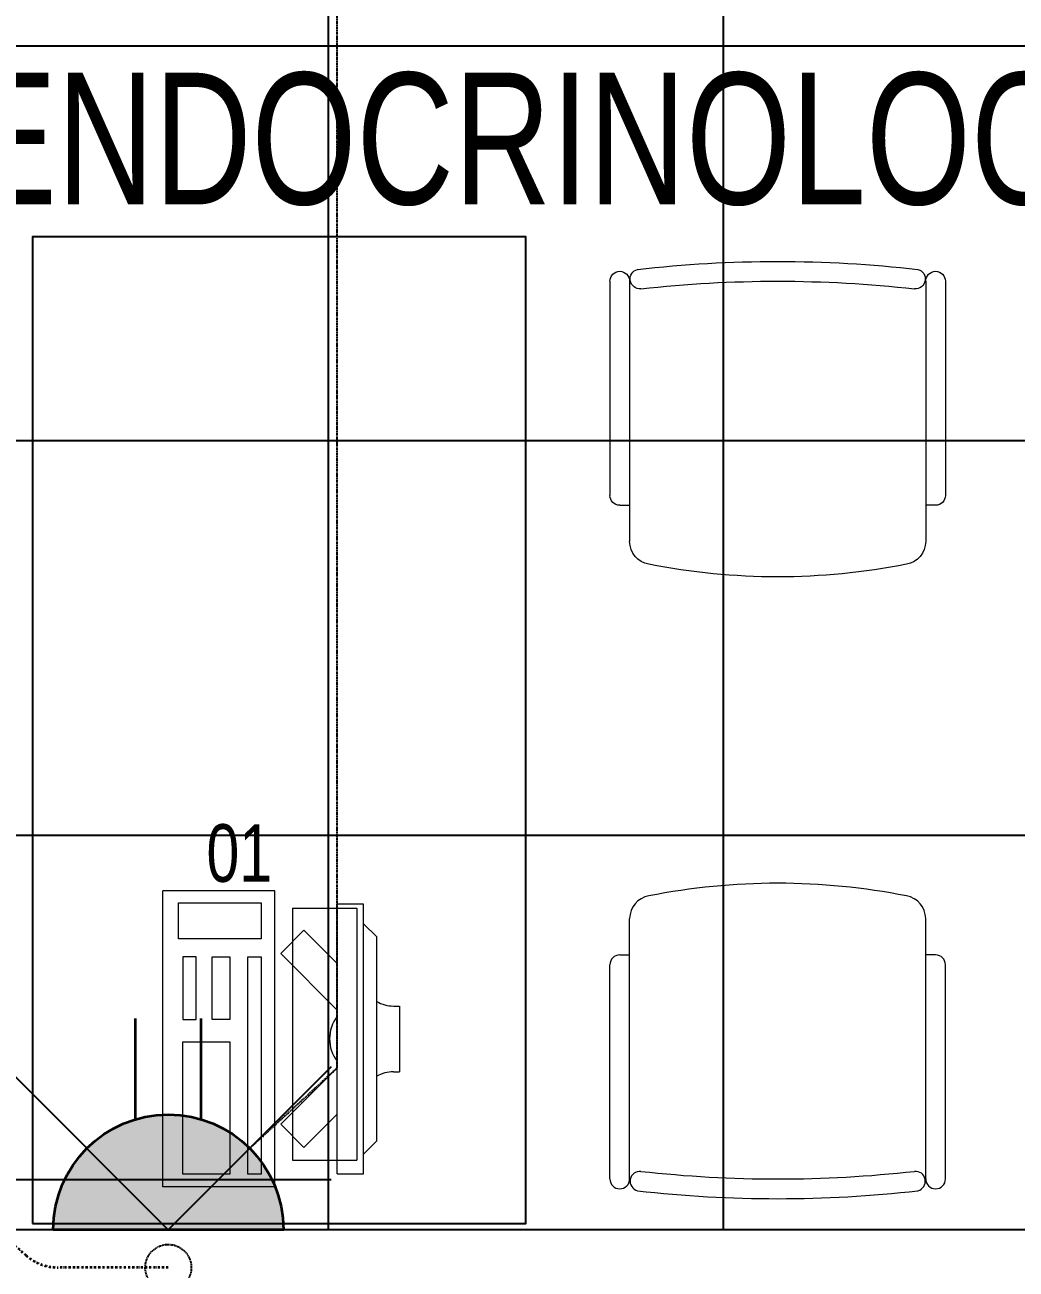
# Model space of a CAD drawing. Extents: x -178977 to 231842, y -29287 to 19916.
# Drawn here: x 40214 to 41721, y 5475 to 7367 of the extents above; entities that cross this region are included whole.
import ezdxf
from ezdxf import colors
from ezdxf.entities.mleader import LeaderData, LeaderLine
from ezdxf.enums import TextEntityAlignment as Align
from ezdxf.math import Vec2, Vec3

# ---------------------------------------------------------------- set-up
doc = ezdxf.new("R2010")
doc.units = 0
doc.header["$LTSCALE"] = 0.25
doc.linetypes.add('DASHDOT', pattern=[25.4, 12.7, -6.35, 0, -6.35])
doc.linetypes.add('HIDDEN', pattern=[9.525, 6.35, -3.175])
for name, color, linetype, lineweight in [('01-First Floor-FUR$0$72_EGR_BASE_TEXT', 252, 'Continuous', 5), ('01-First Floor-FUR$0$72_EGR_EQP_TAG', 142, 'Continuous', 5), ('01-First Floor-FUR$0$LOADING', 253, 'Continuous', 5), ('01-First Floor-FUR$0$Walls', 251, 'Continuous', 5), ('E-LITE-CIRC', 6, 'Continuous', 25), ('E-LITE-CLNG-CNDT', 6, 'DASHDOT', 35), ('E-LITE-EXIT-NUMB', 6, 'Continuous', 25), ('E-POWR-CLNG-CNDT', 6, 'DASHDOT', 35), ('E-POWR-FLOR-CNDT', 6, 'HIDDEN', 25), ('E-POWR-WALL @ 100', 4, 'Continuous', 35)]:
    doc.layers.add(name, color=color, linetype=linetype, lineweight=lineweight)
doc.layers.add('01-First Floor-FUR$0$FALSE CEILING', color=251, linetype='Continuous')
doc.layers.add('01-First Floor-FUR$0$TME-NON MEDICAL FURNITURE', color=242, linetype='Continuous')
doc.styles.add('01-First Floor-FUR$0$X3G_ENTITY_257CFD', font='swisscl.ttf', dxfattribs={"height": 200})
doc.styles.add('01-First Floor-FUR$0$X3G_ENTITY_9EC9', font='swisscl.ttf', dxfattribs={"height": 0.2})
doc.styles.add('DC_SIMPLEX', font='SIMPLEX.shx', dxfattribs={"width": 0.7})

# ---------------------------------------------------------------- blocks, each defined once
blk = doc.blocks.new('01-First Floor-FUR$0$GF21016-P')
at = {"layer": '01-First Floor-FUR$0$LOADING', "extrusion": (-1.24384e-09, -1.20261e-09, -1)}
for p, q in [((0.0128, 0.0179), (0.0128, 0.4136)), ((0.4628, 0.0179), (0.4628, 0.4136)), ((-0.0172, 0.0179), (-0.0172, 0.3435)), ((-0.0022, 0.3585), (0.0128, 0.3585)), ((0.4778, 0.3585), (0.4628, 0.3585)), ((0.4928, 0.0179), (0.4928, 0.3435)), ((0.4778, 0.0029), (0.4778, 0.0029))]:
    blk.add_line(p, q, dxfattribs=at)
for centre, radius, start, end in [((-0.2378, -0.5362), 1.0036, 78.7568, 101.2432), ((-0.0478, 0.4136), 0.035, 0, 80.6557), ((-0.4278, 0.4136), 0.035, 99.3443, 180), ((0.0022, 0.3435), 0.015, 0, 90), ((-0.4778, 0.3435), 0.015, 90, 180), ((-0.0284, 0.0145), 0.015, 284.3864, 95.5209), ((-0.2378, 1.8928), 1.8749, 263.6341, 276.3659), ((-0.4471, 0.0145), 0.015, 84.4791, 255.6136), ((0.0022, 0.0179), 0.015, 270, 0), ((0.0022, 0.0179), 0.015, 180, 270), ((-0.2378, 1.8734), 1.8855, 263.5119, 276.4881), ((-0.4778, 0.0179), 0.015, 270, 0), ((-0.4778, 0.0179), 0.015, 180, 270)]:
    blk.add_arc(centre, radius, start, end, dxfattribs=at)
blk = doc.blocks.new('01-First Floor-FUR$0$ITCWLS1-P')
at = {"layer": '01-First Floor-FUR$0$LOADING'}
for p, q in [((-0.17, 0.45), (-0.17, 0)), ((-0.17, 0.45), (0, 0.45)), ((0, 0.45), (0, 0)), ((-0.2651, 0.43, 0), (-0.3051, 0.43, 0)), ((-0.3051, 0.43, 0), (-0.3051, 0.02, 0)), ((-0.2651, 0.43, 0), (-0.2651, 0.02, 0)), ((-0.1496, 0.4305), (-0.1291, 0.4305)), ((-0.1291, 0.4305), (-0.1291, 0.4089)), ((-0.3251, 0.38, 0), (-0.3051, 0.4, 0)), ((-0.197, 0.4094), (-0.295, 0.4094)), ((-0.295, 0.0264), (-0.295, 0.4094)), ((-0.197, 0.0264), (-0.197, 0.4094)), ((-0.3251, 0.38, 0), (-0.3251, 0.07, 0)), ((-0.3503, 0.275), (-0.3596, 0.275)), ((-0.3596, 0.175), (-0.3596, 0.275)), ((-0.3503, 0.175), (-0.3596, 0.175)), ((-0.3251, 0.07, 0), (-0.3051, 0.05, 0)), ((-0.3051, 0.02, 0), (-0.2651, 0.02, 0)), ((-0.197, 0.0264), (-0.295, 0.0264)), ((-0.17, 0), (0, 0))]:
    blk.add_line(p, q, dxfattribs=at)
at = {"layer": '01-First Floor-FUR$0$LOADING', "extrusion": (2.48281e-10, 3.18408e-10, -1)}
for p, q in [((-0.2651, 0.3395), (-0.2144, 0.3902)), ((-0.1791, 0.3548), (-0.2144, 0.3902)), ((-0.2651, 0.2688), (-0.1791, 0.3548))]:
    blk.add_line(p, q, dxfattribs=at)
at = {"layer": '01-First Floor-FUR$0$LOADING', "extrusion": (2.48281e-10, -3.18408e-10, -1)}
for p, q in [((-0.2651, 0.1812), (-0.1791, 0.0952)), ((-0.2651, 0.1105), (-0.2144, 0.0598)), ((-0.1791, 0.0952), (-0.2144, 0.0598))]:
    blk.add_line(p, q, dxfattribs=at)
at = {"layer": '01-First Floor-FUR$0$LOADING'}
for points in [[(-0.1291, 0.4089), (-0.1291, 0.1), (-0.1496, 0.1), (-0.1496, 0.4305)], [(-0.1496, 0.1), (-0.1496, 0.1), (-0.1496, 0.1), (-0.1496, 0.1), (-0.1496, 0.1), (-0.1496, 0.1), (-0.1496, 0.1), (-0.1496, 0.1), (-0.1496, 0.1)], [(-0.1496, 0.1), (-0.1496, 0.1), (-0.1496, 0.1), (-0.1496, 0.1), (-0.1496, 0.1), (-0.1496, 0.1), (-0.1496, 0.1), (-0.1496, 0.1), (-0.1496, 0.1), (-0.1496, 0.1), (-0.1496, 0.1), (-0.1496, 0.1), (-0.1496, 0.1), (-0.1496, 0.1), (-0.1496, 0.1), (-0.1496, 0.1), (-0.1496, 0.1), (-0.1496, 0.1)], [(-0.1496, 0.1), (-0.1496, 0.1), (-0.1496, 0.1), (-0.1496, 0.1), (-0.1496, 0.1), (-0.1496, 0.1), (-0.1496, 0.1), (-0.1496, 0.1), (-0.1496, 0.1), (-0.1496, 0.1)], [(-0.1496, 0.1), (-0.1496, 0.1), (-0.1496, 0.1), (-0.1496, 0.1), (-0.1496, 0.1), (-0.1496, 0.1), (-0.1496, 0.1)], [(-0.1496, 0.1), (-0.1496, 0.1), (-0.1496, 0.1), (-0.1496, 0.1), (-0.1496, 0.1), (-0.1496, 0.1), (-0.1496, 0.1), (-0.1496, 0.1), (-0.1496, 0.1), (-0.1496, 0.1)], [(-0.1496, 0.1), (-0.1496, 0.1), (-0.1496, 0.1), (-0.1496, 0.1), (-0.1496, 0.1), (-0.1496, 0.1), (-0.1496, 0.1), (-0.1496, 0.1), (-0.1496, 0.1), (-0.1496, 0.1), (-0.1496, 0.1), (-0.1496, 0.1), (-0.1496, 0.1), (-0.1496, 0.1), (-0.1496, 0.1)], [(-0.1496, 0.1), (-0.1496, 0.1), (-0.1496, 0.1), (-0.1496, 0.1), (-0.1496, 0.1), (-0.1496, 0.1), (-0.1496, 0.1), (-0.1496, 0.1), (-0.1496, 0.1), (-0.1496, 0.1)], [(-0.1496, 0.1), (-0.1496, 0.1), (-0.1496, 0.1), (-0.1496, 0.1), (-0.1496, 0.1), (-0.1496, 0.1), (-0.1496, 0.1), (-0.1496, 0.1), (-0.1496, 0.1), (-0.1496, 0.1)], [(-0.1496, 0.1), (-0.1496, 0.1), (-0.1496, 0.1), (-0.1496, 0.1), (-0.1496, 0.1), (-0.1496, 0.1), (-0.1496, 0.1), (-0.1496, 0.1), (-0.1496, 0.1), (-0.1496, 0.1), (-0.1496, 0.1), (-0.1496, 0.1), (-0.1496, 0.1), (-0.1496, 0.1), (-0.1496, 0.1), (-0.1496, 0.1), (-0.1496, 0.1), (-0.1496, 0.1), (-0.1496, 0.1), (-0.1496, 0.1), (-0.1496, 0.1), (-0.1496, 0.1), (-0.1496, 0.1), (-0.1496, 0.1), (-0.1496, 0.1), (-0.1496, 0.1), (-0.1496, 0.1), (-0.1496, 0.1), (-0.1496, 0.1), (-0.1496, 0.1), (-0.1496, 0.1), (-0.1496, 0.1), (-0.1496, 0.1), (-0.1496, 0.1), (-0.1496, 0.1), (-0.1496, 0.1), (-0.1496, 0.1), (-0.1496, 0.1), (-0.1496, 0.1), (-0.1496, 0.1), (-0.1496, 0.1), (-0.1496, 0.1), (-0.1496, 0.1), (-0.1496, 0.1), (-0.1496, 0.1), (-0.1496, 0.1), (-0.1496, 0.1), (-0.1496, 0.1), (-0.1496, 0.1), (-0.1496, 0.1), (-0.1496, 0.1), (-0.1496, 0.1), (-0.1496, 0.1), (-0.1496, 0.1)], [(-0.1496, 0.1), (-0.1496, 0.1), (-0.1496, 0.1), (-0.1496, 0.1), (-0.1496, 0.1), (-0.1496, 0.1), (-0.1496, 0.1), (-0.1496, 0.1), (-0.1496, 0.1), (-0.1496, 0.1), (-0.1496, 0.1), (-0.1496, 0.1), (-0.1496, 0.1), (-0.1496, 0.1), (-0.1496, 0.1), (-0.1496, 0.1), (-0.1496, 0.1), (-0.1496, 0.1), (-0.1496, 0.1), (-0.1496, 0.1), (-0.1496, 0.1), (-0.1496, 0.1), (-0.1496, 0.1), (-0.1496, 0.1), (-0.1496, 0.1), (-0.1496, 0.1), (-0.1496, 0.1), (-0.1496, 0.1), (-0.1496, 0.1), (-0.1496, 0.1), (-0.1496, 0.1), (-0.1496, 0.1), (-0.1496, 0.1), (-0.1496, 0.1), (-0.1496, 0.1), (-0.1496, 0.1), (-0.1496, 0.1), (-0.1496, 0.1), (-0.1496, 0.1), (-0.1496, 0.1), (-0.1496, 0.1), (-0.1496, 0.1), (-0.1496, 0.1), (-0.1496, 0.1), (-0.1496, 0.1), (-0.1496, 0.1), (-0.1496, 0.1), (-0.1496, 0.1), (-0.1496, 0.1), (-0.1496, 0.1), (-0.1496, 0.1), (-0.1496, 0.1), (-0.1496, 0.1), (-0.1496, 0.1), (-0.1496, 0.1), (-0.1496, 0.1), (-0.1496, 0.1), (-0.1496, 0.1), (-0.1496, 0.1), (-0.1496, 0.1), (-0.1496, 0.1), (-0.1496, 0.1), (-0.1496, 0.1), (-0.1496, 0.1), (-0.1496, 0.1), (-0.1496, 0.1), (-0.1496, 0.1), (-0.1496, 0.1), (-0.1496, 0.1), (-0.1496, 0.1), (-0.1496, 0.1), (-0.1496, 0.1), (-0.1496, 0.1), (-0.1496, 0.1), (-0.1496, 0.1), (-0.1496, 0.1), (-0.1496, 0.1), (-0.1496, 0.1), (-0.1496, 0.1), (-0.1496, 0.1), (-0.1496, 0.1), (-0.1496, 0.1), (-0.1496, 0.1), (-0.1496, 0.1), (-0.1496, 0.1), (-0.1496, 0.1), (-0.1496, 0.1), (-0.1496, 0.1), (-0.1496, 0.1)], [(-0.1496, 0.1), (-0.1496, 0.1), (-0.1496, 0.1), (-0.1496, 0.1), (-0.1496, 0.1), (-0.1496, 0.1), (-0.1496, 0.1), (-0.1496, 0.1), (-0.1496, 0.1), (-0.1496, 0.1), (-0.1496, 0.1), (-0.1496, 0.1)], [(-0.1496, 0.1), (-0.1496, 0.1), (-0.1496, 0.1), (-0.1496, 0.1), (-0.1496, 0.1), (-0.1496, 0.1), (-0.1496, 0.1)], [(-0.1496, 0.1), (-0.1496, 0.1), (-0.1496, 0.1), (-0.1496, 0.1), (-0.1496, 0.1), (-0.1496, 0.1), (-0.1496, 0.1), (-0.1496, 0.1), (-0.1496, 0.1), (-0.1496, 0.1), (-0.1496, 0.1), (-0.1496, 0.1), (-0.1496, 0.1), (-0.1496, 0.1), (-0.1496, 0.1), (-0.1496, 0.1), (-0.1496, 0.1)], [(-0.1496, 0.1), (-0.1496, 0.1), (-0.1496, 0.1), (-0.1496, 0.1), (-0.1496, 0.1), (-0.1496, 0.1), (-0.1496, 0.1), (-0.1496, 0.1), (-0.1496, 0.1), (-0.1496, 0.1), (-0.1496, 0.1), (-0.1496, 0.1), (-0.1496, 0.1), (-0.1496, 0.1), (-0.1496, 0.1), (-0.1496, 0.1), (-0.1496, 0.1), (-0.1496, 0.1), (-0.1496, 0.1), (-0.1496, 0.1), (-0.1496, 0.1), (-0.1496, 0.1), (-0.1496, 0.1), (-0.1496, 0.1), (-0.1496, 0.1), (-0.1496, 0.1), (-0.1496, 0.1), (-0.1496, 0.1), (-0.1496, 0.1), (-0.1496, 0.1), (-0.1496, 0.1), (-0.1496, 0.1), (-0.1496, 0.1), (-0.1496, 0.1), (-0.1496, 0.1), (-0.1496, 0.1), (-0.1496, 0.1), (-0.1496, 0.1), (-0.1496, 0.1), (-0.1496, 0.1), (-0.1496, 0.1), (-0.1496, 0.1), (-0.1496, 0.1), (-0.1496, 0.1), (-0.1496, 0.1), (-0.1496, 0.1), (-0.1496, 0.1), (-0.1496, 0.1), (-0.1496, 0.1), (-0.1496, 0.1), (-0.1496, 0.1), (-0.1496, 0.1), (-0.1496, 0.1), (-0.1496, 0.1), (-0.1496, 0.1), (-0.1496, 0.1), (-0.1496, 0.1), (-0.1496, 0.1), (-0.1496, 0.1), (-0.1496, 0.1), (-0.1496, 0.1), (-0.1496, 0.1), (-0.1496, 0.1), (-0.1496, 0.1), (-0.1496, 0.1), (-0.1496, 0.1), (-0.1496, 0.1), (-0.1496, 0.1), (-0.1496, 0.1), (-0.1496, 0.1), (-0.1496, 0.1), (-0.1496, 0.1), (-0.1496, 0.1), (-0.1496, 0.1), (-0.1496, 0.1), (-0.1496, 0.1), (-0.1496, 0.1), (-0.1496, 0.1), (-0.1496, 0.1), (-0.1496, 0.1), (-0.1496, 0.1), (-0.1496, 0.1), (-0.1496, 0.1), (-0.1496, 0.1), (-0.1496, 0.1), (-0.1496, 0.1), (-0.1496, 0.1), (-0.1496, 0.1), (-0.1496, 0.1), (-0.1496, 0.1), (-0.1496, 0.1), (-0.1496, 0.1), (-0.1496, 0.1), (-0.1496, 0.1), (-0.1496, 0.1), (-0.1496, 0.1), (-0.1496, 0.1), (-0.1496, 0.1), (-0.1496, 0.1), (-0.1496, 0.1), (-0.1496, 0.1), (-0.1496, 0.1), (-0.1496, 0.1), (-0.1496, 0.1), (-0.1496, 0.1), (-0.1496, 0.1), (-0.1496, 0.1), (-0.1496, 0.1), (-0.1496, 0.1), (-0.1496, 0.1), (-0.1496, 0.1)], [(-0.1496, 0.1), (-0.1496, 0.1), (-0.1496, 0.1), (-0.1496, 0.1), (-0.1496, 0.1), (-0.1496, 0.1), (-0.1496, 0.1), (-0.1496, 0.1)]]:
    blk.add_lwpolyline(points, dxfattribs=at)
for points in [[(-0.1019, 0.4305), (-0.0304, 0.4305), (-0.0304, 0.2294), (-0.1019, 0.2294)], [(-0.1019, 0.1954), (-0.0747, 0.1954), (-0.0747, 0.1), (-0.1019, 0.1)], [(-0.0304, 0.1954), (-0.0508, 0.1954), (-0.0508, 0.1), (-0.0304, 0.1)], [(-0.1496, 0.1), (-0.1496, 0.1), (-0.1496, 0.1), (-0.1496, 0.1), (-0.1496, 0.1), (-0.1496, 0.1), (-0.1496, 0.1), (-0.1496, 0.1), (-0.1496, 0.1), (-0.1496, 0.1), (-0.1496, 0.1), (-0.1496, 0.1), (-0.1496, 0.1), (-0.1496, 0.1), (-0.1496, 0.1), (-0.1496, 0.1), (-0.1496, 0.1), (-0.1496, 0.1), (-0.1496, 0.1), (-0.1496, 0.1), (-0.1496, 0.1), (-0.1496, 0.1), (-0.1496, 0.1), (-0.1496, 0.1), (-0.1496, 0.1), (-0.1496, 0.1), (-0.1496, 0.1), (-0.1496, 0.1), (-0.1496, 0.1), (-0.1496, 0.1), (-0.1496, 0.1), (-0.1496, 0.1), (-0.1496, 0.1), (-0.1496, 0.1), (-0.1496, 0.1), (-0.1496, 0.1), (-0.1496, 0.1), (-0.1496, 0.1), (-0.1496, 0.1), (-0.1496, 0.1), (-0.1496, 0.1), (-0.1496, 0.1), (-0.1496, 0.1), (-0.1496, 0.1), (-0.1496, 0.1), (-0.1496, 0.1), (-0.1496, 0.1), (-0.1496, 0.1), (-0.1496, 0.1), (-0.1496, 0.1), (-0.1496, 0.1), (-0.1496, 0.1), (-0.1496, 0.1), (-0.1496, 0.1), (-0.1496, 0.1), (-0.1496, 0.1), (-0.1496, 0.1), (-0.1496, 0.1), (-0.1496, 0.1), (-0.1496, 0.1), (-0.1496, 0.1), (-0.1496, 0.1), (-0.1496, 0.1), (-0.1496, 0.1), (-0.1496, 0.1), (-0.1496, 0.1), (-0.1496, 0.1), (-0.1496, 0.1), (-0.1496, 0.1), (-0.1496, 0.1), (-0.1496, 0.1), (-0.1496, 0.1), (-0.1496, 0.1), (-0.1496, 0.1), (-0.1496, 0.1), (-0.1496, 0.1), (-0.1496, 0.1), (-0.1496, 0.1), (-0.1496, 0.1), (-0.1496, 0.1), (-0.1496, 0.1), (-0.1496, 0.1), (-0.1496, 0.1), (-0.1496, 0.1), (-0.1496, 0.1), (-0.1496, 0.1), (-0.1496, 0.1), (-0.1496, 0.1), (-0.1496, 0.1), (-0.1496, 0.1), (-0.1496, 0.1), (-0.1496, 0.1), (-0.1496, 0.1), (-0.1496, 0.1), (-0.1496, 0.1), (-0.1496, 0.1), (-0.1496, 0.1), (-0.1496, 0.1), (-0.1496, 0.1), (-0.1496, 0.1), (-0.1496, 0.1), (-0.1496, 0.1), (-0.1496, 0.1), (-0.1496, 0.1), (-0.1496, 0.1), (-0.1496, 0.1), (-0.1496, 0.1), (-0.1496, 0.1), (-0.1496, 0.1), (-0.1496, 0.1), (-0.1496, 0.1), (-0.1496, 0.1), (-0.1496, 0.1), (-0.1496, 0.1), (-0.1496, 0.1), (-0.1496, 0.1), (-0.1496, 0.1), (-0.1496, 0.1), (-0.1496, 0.1), (-0.1496, 0.1), (-0.1496, 0.1), (-0.1496, 0.1), (-0.1496, 0.1), (-0.1496, 0.1), (-0.1496, 0.1), (-0.1496, 0.1), (-0.1496, 0.1), (-0.1496, 0.1), (-0.1496, 0.1), (-0.1496, 0.1), (-0.1496, 0.1), (-0.1496, 0.1), (-0.1496, 0.1), (-0.1496, 0.1), (-0.1496, 0.1), (-0.1496, 0.1), (-0.1496, 0.1), (-0.1496, 0.1), (-0.1496, 0.1), (-0.1496, 0.1), (-0.1496, 0.1), (-0.1496, 0.1), (-0.1496, 0.1), (-0.1496, 0.1), (-0.1496, 0.1), (-0.1496, 0.1), (-0.1496, 0.1), (-0.1496, 0.1), (-0.1496, 0.1), (-0.1496, 0.1), (-0.1496, 0.1), (-0.1496, 0.1), (-0.1496, 0.1), (-0.1496, 0.1), (-0.1496, 0.1), (-0.1496, 0.1), (-0.1496, 0.1), (-0.1496, 0.1), (-0.1496, 0.1), (-0.1496, 0.1), (-0.1496, 0.1), (-0.1496, 0.1), (-0.1496, 0.1), (-0.1496, 0.1), (-0.1496, 0.1), (-0.1496, 0.1), (-0.1496, 0.1), (-0.1496, 0.1), (-0.1496, 0.1), (-0.1496, 0.1), (-0.1496, 0.1), (-0.1496, 0.1), (-0.1496, 0.1), (-0.1496, 0.1), (-0.1496, 0.1), (-0.1496, 0.1), (-0.1496, 0.1), (-0.1496, 0.1), (-0.1496, 0.1), (-0.1496, 0.1), (-0.1496, 0.1), (-0.1496, 0.1), (-0.1496, 0.1), (-0.1496, 0.1), (-0.1496, 0.1), (-0.1496, 0.1), (-0.1496, 0.1), (-0.1496, 0.1), (-0.1496, 0.1), (-0.1496, 0.1), (-0.1496, 0.1), (-0.1496, 0.1), (-0.1496, 0.1), (-0.1496, 0.1), (-0.1496, 0.1), (-0.1496, 0.1), (-0.1496, 0.1), (-0.1496, 0.1), (-0.1496, 0.1), (-0.1496, 0.1), (-0.1496, 0.1), (-0.1496, 0.1), (-0.1496, 0.1), (-0.1496, 0.1), (-0.1496, 0.1), (-0.1496, 0.1), (-0.1496, 0.1), (-0.1496, 0.1), (-0.1496, 0.1), (-0.1496, 0.1), (-0.1496, 0.1), (-0.1496, 0.1), (-0.1496, 0.1), (-0.1496, 0.1), (-0.1496, 0.1), (-0.1496, 0.1), (-0.1496, 0.1), (-0.1496, 0.1), (-0.1496, 0.1), (-0.1496, 0.1), (-0.1496, 0.1), (-0.1496, 0.1), (-0.1496, 0.1), (-0.1496, 0.1), (-0.1496, 0.1), (-0.1496, 0.1), (-0.1496, 0.1), (-0.1496, 0.1), (-0.1496, 0.1), (-0.1496, 0.1), (-0.1496, 0.1), (-0.1496, 0.1), (-0.1496, 0.1), (-0.1496, 0.1), (-0.1496, 0.1), (-0.1496, 0.1), (-0.1496, 0.1), (-0.1496, 0.1), (-0.1496, 0.1), (-0.1496, 0.1), (-0.1496, 0.1), (-0.1496, 0.1), (-0.1496, 0.1), (-0.1496, 0.1), (-0.1496, 0.1), (-0.1496, 0.1), (-0.1496, 0.1), (-0.1496, 0.1), (-0.1496, 0.1), (-0.1496, 0.1), (-0.1496, 0.1), (-0.1496, 0.1), (-0.1496, 0.1), (-0.1496, 0.1), (-0.1496, 0.1), (-0.1496, 0.1), (-0.1496, 0.1), (-0.1496, 0.1), (-0.1496, 0.1), (-0.1496, 0.1), (-0.1496, 0.1), (-0.1496, 0.1), (-0.1496, 0.1), (-0.1496, 0.1), (-0.1496, 0.1), (-0.1496, 0.1), (-0.1496, 0.1), (-0.1496, 0.1), (-0.1496, 0.1), (-0.1496, 0.1), (-0.1496, 0.1), (-0.1496, 0.1), (-0.1496, 0.1), (-0.1496, 0.1), (-0.1496, 0.1), (-0.1496, 0.1), (-0.1496, 0.1)], [(-0.1496, 0.1), (-0.1496, 0.1), (-0.1496, 0.1), (-0.1496, 0.1), (-0.1496, 0.1), (-0.1496, 0.1), (-0.1496, 0.1), (-0.1496, 0.1), (-0.1496, 0.1), (-0.1496, 0.1), (-0.1496, 0.1), (-0.1496, 0.1), (-0.1496, 0.1), (-0.1496, 0.1), (-0.1496, 0.1), (-0.1496, 0.1), (-0.1496, 0.1), (-0.1496, 0.1), (-0.1496, 0.1), (-0.1496, 0.1), (-0.1496, 0.1), (-0.1496, 0.1), (-0.1496, 0.1), (-0.1496, 0.1), (-0.1496, 0.1), (-0.1496, 0.1), (-0.1496, 0.1), (-0.1496, 0.1), (-0.1496, 0.1), (-0.1496, 0.1), (-0.1496, 0.1), (-0.1496, 0.1), (-0.1496, 0.1), (-0.1496, 0.1), (-0.1496, 0.1), (-0.1496, 0.1), (-0.1496, 0.1), (-0.1496, 0.1), (-0.1496, 0.1), (-0.1496, 0.1), (-0.1496, 0.1), (-0.1496, 0.1), (-0.1496, 0.1), (-0.1496, 0.1), (-0.1496, 0.1), (-0.1496, 0.1), (-0.1496, 0.1), (-0.1496, 0.1), (-0.1496, 0.1), (-0.1496, 0.1), (-0.1496, 0.1), (-0.1496, 0.1), (-0.1496, 0.1), (-0.1496, 0.1), (-0.1496, 0.1), (-0.1496, 0.1), (-0.1496, 0.1), (-0.1496, 0.1), (-0.1496, 0.1), (-0.1496, 0.1), (-0.1496, 0.1), (-0.1496, 0.1), (-0.1496, 0.1), (-0.1496, 0.1), (-0.1496, 0.1), (-0.1496, 0.1), (-0.1496, 0.1), (-0.1496, 0.1), (-0.1496, 0.1), (-0.1496, 0.1), (-0.1496, 0.1), (-0.1496, 0.1), (-0.1496, 0.1), (-0.1496, 0.1), (-0.1496, 0.1), (-0.1496, 0.1), (-0.1496, 0.1), (-0.1496, 0.1), (-0.1496, 0.1), (-0.1496, 0.1), (-0.1496, 0.1), (-0.1496, 0.1), (-0.1496, 0.1), (-0.1496, 0.1), (-0.1496, 0.1), (-0.1496, 0.1), (-0.1496, 0.1), (-0.1496, 0.1), (-0.1496, 0.1), (-0.1496, 0.1), (-0.1496, 0.1), (-0.1496, 0.1), (-0.1496, 0.1), (-0.1496, 0.1), (-0.1496, 0.1), (-0.1496, 0.1), (-0.1496, 0.1), (-0.1496, 0.1), (-0.1496, 0.1), (-0.1496, 0.1), (-0.1496, 0.1), (-0.1496, 0.1), (-0.1496, 0.1), (-0.1496, 0.1), (-0.1496, 0.1), (-0.1496, 0.1), (-0.1496, 0.1), (-0.1496, 0.1), (-0.1496, 0.1), (-0.1496, 0.1), (-0.1496, 0.1), (-0.1496, 0.1), (-0.1496, 0.1), (-0.1496, 0.1), (-0.1496, 0.1), (-0.1496, 0.1), (-0.1496, 0.1), (-0.1496, 0.1), (-0.1496, 0.1), (-0.1496, 0.1), (-0.1496, 0.1), (-0.1496, 0.1), (-0.1496, 0.1), (-0.1496, 0.1), (-0.1496, 0.1), (-0.1496, 0.1), (-0.1496, 0.1), (-0.1496, 0.1), (-0.1496, 0.1), (-0.1496, 0.1), (-0.1496, 0.1), (-0.1496, 0.1), (-0.1496, 0.1), (-0.1496, 0.1), (-0.1496, 0.1), (-0.1496, 0.1), (-0.1496, 0.1), (-0.1496, 0.1), (-0.1496, 0.1), (-0.1496, 0.1), (-0.1496, 0.1), (-0.1496, 0.1), (-0.1496, 0.1), (-0.1496, 0.1), (-0.1496, 0.1), (-0.1496, 0.1), (-0.1496, 0.1), (-0.1496, 0.1), (-0.1496, 0.1), (-0.1496, 0.1), (-0.1496, 0.1), (-0.1496, 0.1), (-0.1496, 0.1), (-0.1496, 0.1), (-0.1496, 0.1), (-0.1496, 0.1), (-0.1496, 0.1), (-0.1496, 0.1), (-0.1496, 0.1), (-0.1496, 0.1), (-0.1496, 0.1), (-0.1496, 0.1), (-0.1496, 0.1), (-0.1496, 0.1), (-0.1496, 0.1), (-0.1496, 0.1), (-0.1496, 0.1), (-0.1496, 0.1), (-0.1496, 0.1), (-0.1496, 0.1), (-0.1496, 0.1), (-0.1496, 0.1), (-0.1496, 0.1), (-0.1496, 0.1), (-0.1496, 0.1), (-0.1496, 0.1), (-0.1496, 0.1), (-0.1496, 0.1), (-0.1496, 0.1), (-0.1496, 0.1), (-0.1496, 0.1), (-0.1496, 0.1), (-0.1496, 0.1), (-0.1496, 0.1), (-0.1496, 0.1), (-0.1496, 0.1), (-0.1496, 0.1), (-0.1496, 0.1), (-0.1496, 0.1), (-0.1496, 0.1), (-0.1496, 0.1), (-0.1496, 0.1), (-0.1496, 0.1), (-0.1496, 0.1), (-0.1496, 0.1), (-0.1496, 0.1), (-0.1496, 0.1), (-0.1496, 0.1), (-0.1496, 0.1), (-0.1496, 0.1), (-0.1496, 0.1), (-0.1496, 0.1), (-0.1496, 0.1), (-0.1496, 0.1), (-0.1496, 0.1), (-0.1496, 0.1), (-0.1496, 0.1), (-0.1496, 0.1), (-0.1496, 0.1), (-0.1496, 0.1), (-0.1496, 0.1), (-0.1496, 0.1), (-0.1496, 0.1), (-0.1496, 0.1)], [(-0.1496, 0.1), (-0.1496, 0.1), (-0.1496, 0.1), (-0.1496, 0.1), (-0.1496, 0.1), (-0.1496, 0.1), (-0.1496, 0.1), (-0.1496, 0.1), (-0.1496, 0.1), (-0.1496, 0.1), (-0.1496, 0.1), (-0.1496, 0.1), (-0.1496, 0.1), (-0.1496, 0.1), (-0.1496, 0.1), (-0.1496, 0.1), (-0.1496, 0.1), (-0.1496, 0.1), (-0.1496, 0.1), (-0.1496, 0.1), (-0.1496, 0.1), (-0.1496, 0.1), (-0.1496, 0.1), (-0.1496, 0.1), (-0.1496, 0.1), (-0.1496, 0.1), (-0.1496, 0.1), (-0.1496, 0.1), (-0.1496, 0.1), (-0.1496, 0.1), (-0.1496, 0.1), (-0.1496, 0.1), (-0.1496, 0.1), (-0.1496, 0.1), (-0.1496, 0.1), (-0.1496, 0.1), (-0.1496, 0.1), (-0.1496, 0.1), (-0.1496, 0.1), (-0.1496, 0.1), (-0.1496, 0.1), (-0.1496, 0.1), (-0.1496, 0.1), (-0.1496, 0.1), (-0.1496, 0.1), (-0.1496, 0.1), (-0.1496, 0.1), (-0.1496, 0.1), (-0.1496, 0.1), (-0.1496, 0.1), (-0.1496, 0.1), (-0.1496, 0.1), (-0.1496, 0.1), (-0.1496, 0.1), (-0.1496, 0.1), (-0.1496, 0.1), (-0.1496, 0.1), (-0.1496, 0.1), (-0.1496, 0.1), (-0.1496, 0.1), (-0.1496, 0.1), (-0.1496, 0.1), (-0.1496, 0.1), (-0.1496, 0.1), (-0.1496, 0.1), (-0.1496, 0.1), (-0.1496, 0.1), (-0.1496, 0.1), (-0.1496, 0.1), (-0.1496, 0.1), (-0.1496, 0.1), (-0.1496, 0.1), (-0.1496, 0.1), (-0.1496, 0.1), (-0.1496, 0.1), (-0.1496, 0.1), (-0.1496, 0.1), (-0.1496, 0.1), (-0.1496, 0.1), (-0.1496, 0.1), (-0.1496, 0.1), (-0.1496, 0.1), (-0.1496, 0.1), (-0.1496, 0.1), (-0.1496, 0.1), (-0.1496, 0.1), (-0.1496, 0.1), (-0.1496, 0.1), (-0.1496, 0.1), (-0.1496, 0.1), (-0.1496, 0.1), (-0.1496, 0.1), (-0.1496, 0.1), (-0.1496, 0.1), (-0.1496, 0.1), (-0.1496, 0.1), (-0.1496, 0.1), (-0.1496, 0.1), (-0.1496, 0.1), (-0.1496, 0.1), (-0.1496, 0.1), (-0.1496, 0.1), (-0.1496, 0.1), (-0.1496, 0.1), (-0.1496, 0.1), (-0.1496, 0.1), (-0.1496, 0.1), (-0.1496, 0.1), (-0.1496, 0.1), (-0.1496, 0.1), (-0.1496, 0.1), (-0.1496, 0.1), (-0.1496, 0.1), (-0.1496, 0.1), (-0.1496, 0.1), (-0.1496, 0.1), (-0.1496, 0.1), (-0.1496, 0.1), (-0.1496, 0.1), (-0.1496, 0.1), (-0.1496, 0.1), (-0.1496, 0.1), (-0.1496, 0.1), (-0.1496, 0.1), (-0.1496, 0.1), (-0.1496, 0.1), (-0.1496, 0.1), (-0.1496, 0.1), (-0.1496, 0.1), (-0.1496, 0.1), (-0.1496, 0.1), (-0.1496, 0.1), (-0.1496, 0.1), (-0.1496, 0.1), (-0.1496, 0.1), (-0.1496, 0.1), (-0.1496, 0.1), (-0.1496, 0.1), (-0.1496, 0.1), (-0.1496, 0.1), (-0.1496, 0.1), (-0.1496, 0.1), (-0.1496, 0.1), (-0.1496, 0.1), (-0.1496, 0.1), (-0.1496, 0.1), (-0.1496, 0.1), (-0.1496, 0.1), (-0.1496, 0.1), (-0.1496, 0.1), (-0.1496, 0.1), (-0.1496, 0.1), (-0.1496, 0.1), (-0.1496, 0.1), (-0.1496, 0.1), (-0.1496, 0.1), (-0.1496, 0.1), (-0.1496, 0.1), (-0.1496, 0.1), (-0.1496, 0.1), (-0.1496, 0.1), (-0.1496, 0.1), (-0.1496, 0.1), (-0.1496, 0.1), (-0.1496, 0.1), (-0.1496, 0.1), (-0.1496, 0.1), (-0.1496, 0.1), (-0.1496, 0.1), (-0.1496, 0.1), (-0.1496, 0.1), (-0.1496, 0.1), (-0.1496, 0.1), (-0.1496, 0.1), (-0.1496, 0.1), (-0.1496, 0.1), (-0.1496, 0.1), (-0.1496, 0.1), (-0.1496, 0.1), (-0.1496, 0.1), (-0.1496, 0.1), (-0.1496, 0.1), (-0.1496, 0.1), (-0.1496, 0.1), (-0.1496, 0.1), (-0.1496, 0.1), (-0.1496, 0.1), (-0.1496, 0.1), (-0.1496, 0.1), (-0.1496, 0.1), (-0.1496, 0.1), (-0.1496, 0.1), (-0.1496, 0.1), (-0.1496, 0.1), (-0.1496, 0.1), (-0.1496, 0.1), (-0.1496, 0.1), (-0.1496, 0.1), (-0.1496, 0.1), (-0.1496, 0.1), (-0.1496, 0.1), (-0.1496, 0.1), (-0.1496, 0.1), (-0.1496, 0.1), (-0.1496, 0.1), (-0.1496, 0.1), (-0.1496, 0.1), (-0.1496, 0.1), (-0.1496, 0.1), (-0.1496, 0.1), (-0.1496, 0.1), (-0.1496, 0.1), (-0.1496, 0.1), (-0.1496, 0.1), (-0.1496, 0.1), (-0.1496, 0.1), (-0.1496, 0.1), (-0.1496, 0.1), (-0.1496, 0.1)], [(-0.1496, 0.0727), (-0.0236, 0.0727), (-0.0236, 0.0182), (-0.1496, 0.0182)]]:
    blk.add_lwpolyline(points, close=True, dxfattribs=at)
for centre, radius, start, end in [((-0.3503, 0.325), 0.05, 270, 300.3093), ((-0.3089, 0.225), 0.0556, 321.9431, 38.0569), ((-0.3503, 0.125), 0.05, 59.6907, 90)]:
    blk.add_arc(centre, radius, start, end, dxfattribs=at)
blk = doc.blocks.new('01-First Floor-FUR')
at = {"layer": '01-First Floor-FUR$0$FALSE CEILING', "linetype": 'Continuous'}
for p, q in [((40676, 5535), (40676, 8610)), ((41276, 5535), (41276, 8610)), ((39476, 7335), (43476, 7335)), ((39476, 6735), (43476, 6735)), ((39476, 6135), (43476, 6135))]:
    blk.add_line(p, q, dxfattribs=at)
at = {"layer": '01-First Floor-FUR$0$FALSE CEILING'}
blk.add_lwpolyline([(43476, 5535), (39476, 5535), (39476, 8610), (43476, 8610)], close=True, dxfattribs=at)
at = {"layer": '01-First Floor-FUR$0$FALSE CEILING', "elevation": -0.1}
blk.add_lwpolyline([(40226, 5544.6), (40976, 5544.6), (40976, 7044.6), (40226, 7044.6)], close=True, dxfattribs=at)
at = {"layer": '01-First Floor-FUR$0$LOADING', "elevation": -0.1}
blk.add_lwpolyline([(40226, 5544.6), (40976, 5544.6), (40976, 7044.6), (40226, 7044.6)], close=True, dxfattribs=at)
at = {"layer": '01-First Floor-FUR$0$Walls'}
blk.add_line((43476, 5535), (39476, 5535), dxfattribs=at)
at = {"layer": '01-First Floor-FUR$0$LOADING', "extrusion": (-8.01373e-06, -1.93993e-16, 1), "xscale": 1000.00000000001, "yscale": 1000.00000000001, "zscale": 1000.00000000001, "rotation": 180}
blk.add_blockref('01-First Floor-FUR$0$ITCWLS1-P', (40424.1, 6050.1, -0.4), dxfattribs=at)
at = {"layer": '01-First Floor-FUR$0$TME-NON MEDICAL FURNITURE', "color": 1, "extrusion": (-2.67576e-11, -2.24019e-05, 1), "xscale": 1000.000000000004, "yscale": 1000.000000000004, "zscale": -1000.000000000002, "rotation": 179.9999748876472}
blk.add_blockref('01-First Floor-FUR$0$GF21016-P', (41596.4, 6994.9, -0.3), dxfattribs=at)
at = {"layer": '01-First Floor-FUR$0$TME-NON MEDICAL FURNITURE', "color": 1, "extrusion": (-2.67576e-11, 2.24019e-05, 1), "xscale": -1000.000000000004, "yscale": 1000.000000000004, "zscale": -1000.000000000004, "rotation": 2.511235275726164e-05}
blk.add_blockref('01-First Floor-FUR$0$GF21016-P', (41596.4, 5594.3, 0), dxfattribs=at)
at = {"layer": '01-First Floor-FUR$0$72_EGR_BASE_TEXT', "insert": (41584.1, 7293.9, 0), "char_height": 200, "attachment_point": 2, "style": '01-First Floor-FUR$0$X3G_ENTITY_9EC9'}
blk.add_mtext('ENDOCRINOLOGY CLINIC  (1)', dxfattribs=at)
at = {"layer": '01-First Floor-FUR$0$72_EGR_EQP_TAG', "insert": (40540.2, 6151.4, -0.1), "char_height": 87.47, "attachment_point": 2, "style": '01-First Floor-FUR$0$X3G_ENTITY_257CFD'}
blk.add_mtext('01', dxfattribs=at)
blk = doc.blocks.new('*U78')
h = blk.add_hatch(color=253)
edge = h.paths.add_edge_path()
edge.add_line((-1.75, 0), (1.75, 0))
edge.add_arc((0, 0), 1.75, 180, 360, ccw=False)
for p, q in [((-0.5, -1.677), (-0.5, -3.211)), ((0.5, -1.677), (0.5, -3.211))]:
    blk.add_line(p, q)
blk.add_lwpolyline([(-1.75, 0, 1), (1.75, 0)], format="xyb", close=True)
at = {"layer": 'Defpoints'}
for p, q in [((-2.475, -2.475), (0, 0)), ((2.475, -2.475), (0, 0)), ((2.475, -0.758), (-2.475, -0.758))]:
    blk.add_line(p, q, dxfattribs=at)
at = {"layer": 'E-LITE-EXIT-NUMB', "style": 'DC_SIMPLEX', "width": 0.7, "flags": 8}
blk.add_attdef('TYPE', text='', height=2, rotation=360, dxfattribs=at).set_placement((-2.682, 5.238), align=Align.RIGHT)
blk.add_attdef('CIRCUIT', (2.682, 5.238), '', height=2, rotation=360, dxfattribs=at)
blk = doc.blocks.new('ARR0W')
at = {"color": 45}
blk.add_ellipse((0, 0), major_axis=(0.4, 0), ratio=0.4, dxfattribs=at)
at = {"color": 45, "ltscale": 0.5}
blk.add_solid([(-1.4, 0.167), (-0.4, 0), (-1.4, -0.167)], dxfattribs=at)

msp = doc.modelspace()

# ---------------------------------------------------------------- linework, layer by layer
at = {"layer": 'E-POWR-CLNG-CNDT'}
msp.add_lwpolyline([(40432.3, 5477.6), (40265.1, 5477.6, -0.179343), (40216.2, 5495.8), (40121.2, 5577.3, 0.179343), (40072.4, 5595.5), (34826, 5595.5)], format="xyb", dxfattribs=at)
at = {"layer": 'E-POWR-FLOR-CNDT'}
msp.add_lwpolyline([(40556, 5658.7), (40689.2, 5781.2), (40689.2, 8262.5, -0.414214), (40789.2, 8362.5), (42234.1, 8362.5), (42357.8, 8486.3)], format="xyb", dxfattribs=at)
msp.add_circle((40432.3, 5477.6), 35, dxfattribs=at)

# ---------------------------------------------------------------- block references
at = {"layer": 'E-LITE-CLNG-CNDT'}
msp.add_blockref('01-First Floor-FUR', (0, 0), dxfattribs=at)
at = {"layer": 'E-POWR-WALL @ 100', "xscale": -100, "yscale": 100, "zscale": 100, "rotation": 180}
msp.add_blockref('*U78', (40432.3, 5535), dxfattribs=at)

# ---------------------------------------------------------------- leaders
at = {"layer": 'E-LITE-CIRC'}
ml = msp.add_multileader_mtext('Standard', dxfattribs=at)
ml.set_content('{\\Fdc_el_romans|c0;\\W0.8;TO\\Fromans|c0; \\Fsimplex|c0;UPP-F1/S12}', color=256, style='DC_SIMPLEX')
ml.set_leader_properties()
ml.set_arrow_properties(name='ARR0W')
ml.build(insert=Vec2(0, 0))
ml.multileader.update_dxf_attribs({"dogleg_length": 200, "arrow_head_size": 140, "scale": 100})
ctx = ml.context
ctx.base_point, ctx.scale, ctx.char_height, ctx.arrow_head_size, ctx.landing_gap_size, ctx.plane_origin, ctx.plane_x_axis, ctx.plane_y_axis = Vec3(40433.3, 4880.8), 100, 200, 140, 140, Vec3(57678.6, -1284.1), Vec3(1, 0.000001, 0), Vec3(-0.000001, 1, 0)
notes = []
notes.append((ctx, [(0, (1, 1, 0), (40324.5, 4880.8), (1, 0.000001, 0), 108.8, [(0, [(40063.2, 5610.8)], 0, [])])]))
ctx.mtext.insert, ctx.mtext.text_direction, ctx.mtext.rotation, ctx.mtext.flow_direction = Vec3(40573.3, 5014.2), Vec3(1, 0.000001, 0), 0.000001, 5
for ctx, leaders in notes:
    for number, flags, end, landing, length, lines in leaders:
        leader = LeaderData()
        leader.index, (leader.has_last_leader_line, leader.has_dogleg_vector, leader.attachment_direction) = number, flags
        leader.last_leader_point, leader.dogleg_vector, leader.dogleg_length = Vec3(end), Vec3(landing), length
        for number, points, colour, breaks in lines:
            line = LeaderLine()
            line.index, line.vertices, line.color, line.breaks = number, Vec3.list(points), colors.encode_raw_color(colour), breaks
            leader.lines.append(line)
        ctx.leaders.append(leader)

doc.saveas('drawing.dxf')
